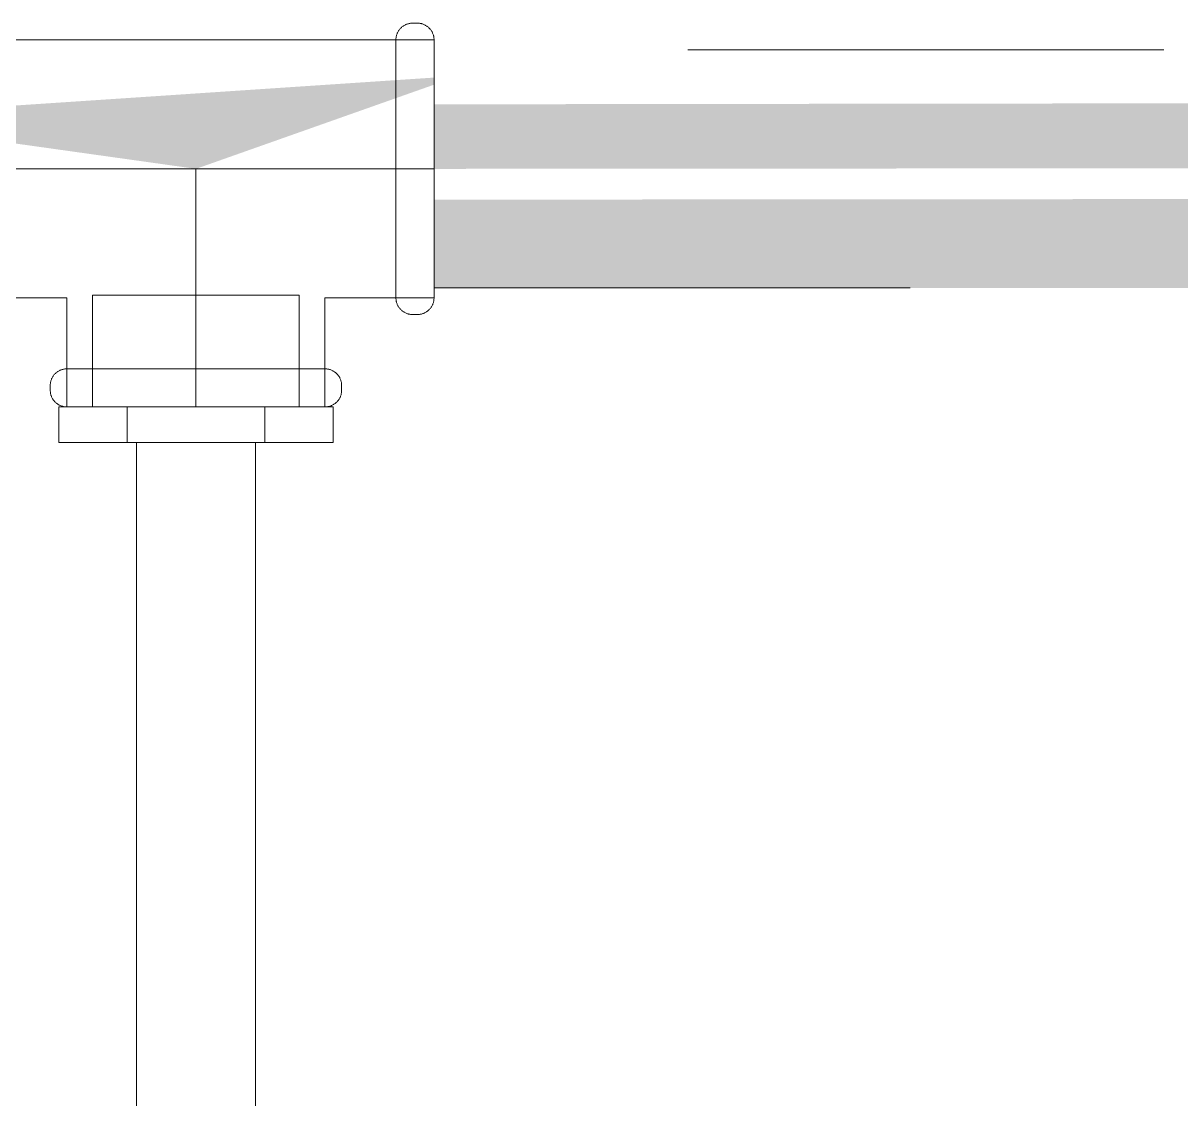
# Model space of a CAD drawing. Header units: metres. Extents: x 149 to 429, y -3 to 162.
# Drawn here: x 325.2119 to 325.455, y 117.5688 to 117.7948 of the extents above; entities that cross this region are included whole.
import ezdxf

# ---------------------------------------------------------------- set-up
doc = ezdxf.new("R2010")
doc.units = ezdxf.units.M
doc.linetypes.add('Aligning Line', pattern=[0.012, 0.006, -0.006])
doc.layers.add('P-PIPE', color=7, linetype='Continuous', lineweight=5)
doc.layers.add('P-PIPE-CNTR', color=7, linetype='Continuous', lineweight=5)

msp = doc.modelspace()

# ---------------------------------------------------------------- hatches: boundary and pattern name
at = {"layer": 'P-PIPE', "true_color": 0xc0c0c0}
for points in [[(325.29815, 117.76418), (333.65143, 117.77065), (333.65143, 117.78918), (325.29815, 117.77773), (325.29815, 117.77065)], [(329.06345, 117.73918), (333.65143, 117.74651), (333.65143, 117.76418), (325.29815, 117.75771), (325.29815, 117.73918), (326.50881, 117.73918)]]:
    msp.add_hatch(color=9, dxfattribs=at).paths.add_polyline_path(points)
at = {"layer": 'P-PIPE', "true_color": 0x7f7f7f}
msp.add_hatch(color=8, dxfattribs=at).paths.add_polyline_path([(325.24815, 117.76418), (325.29815, 117.78186), (325.29815, 117.78335), (325.19815, 117.77668), (325.20242, 117.7706), (325.24788, 117.76422)])

# ---------------------------------------------------------------- linework, layer by layer
at = {"layer": 'P-PIPE'}
for p, q in [((325.29465, 117.79478), (325.29365, 117.79478)), ((325.29815, 117.79128), (325.19815, 117.79128)), ((325.29015, 117.78611), (325.29015, 117.79128)), ((325.29015, 117.78611), (325.29015, 117.79128)), ((325.29815, 117.79036), (325.29815, 117.79128)), ((325.29815, 117.73708), (325.29815, 117.79128)), ((325.29815, 117.78611), (325.29815, 117.79128)), ((325.29015, 117.73708), (325.29015, 117.77174)), ((325.29015, 117.73708), (325.29015, 117.77174)), ((325.29815, 117.75581), (325.29815, 117.77123)), ((325.29815, 117.73708), (325.29815, 117.74226)), ((325.19815, 117.73708), (325.22105, 117.73708)), ((325.22105, 117.73708), (325.22105, 117.71418)), ((325.22645, 117.73768), (325.22645, 117.71418)), ((325.26985, 117.73768), (325.22645, 117.73768)), ((325.26985, 117.73768), (325.22645, 117.73768)), ((325.26715, 117.73768), (325.22915, 117.73768)), ((325.26715, 117.73768), (325.22915, 117.73768)), ((325.26985, 117.71418), (325.26985, 117.73768)), ((325.27525, 117.73708), (325.29815, 117.73708)), ((325.27525, 117.71418), (325.27525, 117.73708)), ((325.29815, 117.73708), (325.29815, 117.73801)), ((325.29365, 117.73358), (325.29465, 117.73358)), ((325.22105, 117.72218), (325.27525, 117.72218)), ((325.22105, 117.72218), (325.27525, 117.72218)), ((325.21755, 117.71868), (325.21755, 117.71768)), ((325.27875, 117.71768), (325.27875, 117.71868)), ((325.23367, 117.71418), (325.21933, 117.71418)), ((325.21933, 117.71418), (325.23367, 117.71418)), ((325.21933, 117.71418), (325.21933, 117.70668)), ((325.22105, 117.71418), (325.27525, 117.71418)), ((325.22105, 117.71418), (325.27525, 117.71418)), ((325.27525, 117.71418), (325.22105, 117.71418)), ((325.27525, 117.71418), (325.22105, 117.71418)), ((325.22645, 117.71418), (325.26985, 117.71418)), ((325.22645, 117.71418), (325.26985, 117.71418)), ((325.26715, 117.71418), (325.22915, 117.71418)), ((325.26715, 117.71418), (325.22915, 117.71418)), ((325.26264, 117.71418), (325.23367, 117.71418)), ((325.23367, 117.71418), (325.26264, 117.71418)), ((325.23367, 117.71418), (325.23367, 117.70668)), ((325.23367, 117.71418), (325.23367, 117.70668)), ((325.27697, 117.71418), (325.26264, 117.71418)), ((325.26264, 117.71418), (325.27697, 117.71418)), ((325.26264, 117.71418), (325.26264, 117.70668)), ((325.26264, 117.71418), (325.26264, 117.70668)), ((325.27697, 117.70668), (325.27697, 117.71418)), ((325.23367, 117.70668), (325.21933, 117.70668)), ((325.21933, 117.70668), (325.23367, 117.70668)), ((325.26264, 117.70668), (325.23367, 117.70668)), ((325.23565, 117.70668), (325.23565, 117.36628)), ((325.26065, 117.70668), (325.23565, 117.70668)), ((325.26065, 117.36628), (325.26065, 117.70668)), ((325.27697, 117.70668), (325.26264, 117.70668)), ((325.26264, 117.70668), (325.27697, 117.70668))]:
    msp.add_line(p, q, dxfattribs=at)
at = {"layer": 'P-PIPE', "linetype": 'Aligning Line', "lineweight": 15}
for p, q in [((333.65143, 117.78918), (325.29815, 117.78918)), ((325.29815, 117.78918), (325.29815, 117.78186)), ((325.29815, 117.77065), (325.29815, 117.73918)), ((325.29815, 117.73918), (333.65143, 117.73918))]:
    msp.add_line(p, q, dxfattribs=at)
at = {"layer": 'P-PIPE', "flags": 128}
for points in [[(325.29015, 117.79128), (325.29016, 117.79142), (325.29016, 117.79156), (325.29018, 117.7917), (325.2902, 117.79184), (325.29022, 117.79198), (325.29025, 117.79212), (325.29029, 117.79225), (325.29033, 117.79239), (325.29038, 117.79252), (325.29043, 117.79265), (325.29049, 117.79278), (325.29055, 117.7929), (325.29062, 117.79302), (325.29069, 117.79314), (325.29076, 117.79326), (325.29085, 117.79337), (325.29093, 117.79349), (325.29102, 117.79359), (325.29112, 117.7937), (325.29122, 117.7938), (325.29132, 117.79389), (325.29142, 117.79398), (325.29153, 117.79407), (325.29165, 117.79415), (325.29176, 117.79423), (325.29188, 117.7943), (325.292, 117.79437), (325.29213, 117.79443), (325.29226, 117.79449), (325.29239, 117.79455), (325.29252, 117.79459), (325.29265, 117.79464), (325.29278, 117.79467), (325.29292, 117.79471), (325.29306, 117.79473), (325.2932, 117.79475), (325.29334, 117.79477), (325.29348, 117.79478), (325.29362, 117.79478), (325.29365, 117.79478)], [(325.29465, 117.79478), (325.29479, 117.79478), (325.29493, 117.79477), (325.29507, 117.79476), (325.29521, 117.79474), (325.29535, 117.79471), (325.29549, 117.79468), (325.29562, 117.79465), (325.29575, 117.79461), (325.29589, 117.79456), (325.29602, 117.79451), (325.29614, 117.79445), (325.29627, 117.79439), (325.29639, 117.79432), (325.29651, 117.79425), (325.29663, 117.79417), (325.29674, 117.79409), (325.29685, 117.79401), (325.29696, 117.79392), (325.29706, 117.79382), (325.29716, 117.79372), (325.29726, 117.79362), (325.29735, 117.79351), (325.29744, 117.7934), (325.29752, 117.79329), (325.2976, 117.79318), (325.29767, 117.79306), (325.29774, 117.79293), (325.2978, 117.79281), (325.29786, 117.79268), (325.29792, 117.79255), (325.29796, 117.79242), (325.29801, 117.79229), (325.29804, 117.79215), (325.29808, 117.79202), (325.2981, 117.79188), (325.29812, 117.79174), (325.29814, 117.7916), (325.29815, 117.79146), (325.29815, 117.79132), (325.29815, 117.79128)], [(325.29015, 117.78342), (325.29015, 117.78417), (325.29015, 117.78488), (325.29015, 117.78557), (325.29015, 117.78622), (325.29015, 117.78683), (325.29015, 117.78741), (325.29015, 117.78795), (325.29015, 117.78845), (325.29015, 117.78891), (325.29015, 117.78934), (325.29015, 117.78972), (325.29015, 117.79006), (325.29015, 117.79036), (325.29015, 117.79062), (325.29015, 117.79084), (325.29015, 117.79101), (325.29015, 117.79114), (325.29015, 117.79123), (325.29015, 117.79128)], [(325.29015, 117.79126), (325.29015, 117.7912), (325.29015, 117.79109), (325.29015, 117.79094), (325.29015, 117.79074), (325.29015, 117.79051), (325.29015, 117.79023), (325.29015, 117.78991), (325.29015, 117.78955), (325.29015, 117.78915), (325.29015, 117.7887), (325.29015, 117.78822), (325.29015, 117.7877), (325.29015, 117.78714), (325.29015, 117.78655), (325.29015, 117.78592), (325.29015, 117.78526), (325.29015, 117.78456), (325.29015, 117.78383), (325.29015, 117.78307), (325.29015, 117.78227), (325.29015, 117.78145), (325.29015, 117.7806), (325.29015, 117.77973), (325.29015, 117.77883), (325.29015, 117.7779), (325.29015, 117.77696), (325.29015, 117.77599), (325.29015, 117.77501), (325.29015, 117.774), (325.29015, 117.77299), (325.29015, 117.77195), (325.29015, 117.77091), (325.29015, 117.76985), (325.29015, 117.76879), (325.29015, 117.76772), (325.29015, 117.76664), (325.29015, 117.76556), (325.29015, 117.76448), (325.29015, 117.76339), (325.29015, 117.76231), (325.29015, 117.76123), (325.29015, 117.76016), (325.29015, 117.75909), (325.29015, 117.75803), (325.29015, 117.75698), (325.29015, 117.75594), (325.29015, 117.75491), (325.29015, 117.7539), (325.29015, 117.75291), (325.29015, 117.75193), (325.29015, 117.75097), (325.29015, 117.75004), (325.29015, 117.74912), (325.29015, 117.74824), (325.29015, 117.74737), (325.29015, 117.74654), (325.29015, 117.74573), (325.29015, 117.74495), (325.29015, 117.7442), (325.29015, 117.74348), (325.29015, 117.7428), (325.29015, 117.74215), (325.29015, 117.74154), (325.29015, 117.74096), (325.29015, 117.74042), (325.29015, 117.73992), (325.29015, 117.73946), (325.29015, 117.73903), (325.29015, 117.73865), (325.29015, 117.73831), (325.29015, 117.73801), (325.29015, 117.73775), (325.29015, 117.73753), (325.29015, 117.73736), (325.29015, 117.73722), (325.29015, 117.73714), (325.29015, 117.73709)], [(325.29815, 117.73711), (325.29815, 117.73717), (325.29815, 117.73728), (325.29815, 117.73743), (325.29815, 117.73762), (325.29815, 117.73786), (325.29815, 117.73814), (325.29815, 117.73846), (325.29815, 117.73882), (325.29815, 117.73922), (325.29815, 117.73967), (325.29815, 117.74015), (325.29815, 117.74067), (325.29815, 117.74122), (325.29815, 117.74182), (325.29815, 117.74245), (325.29815, 117.74311), (325.29815, 117.74381), (325.29815, 117.74454), (325.29815, 117.7453), (325.29815, 117.7461), (325.29815, 117.74692), (325.29815, 117.74777), (325.29815, 117.74864), (325.29815, 117.74954), (325.29815, 117.75047), (325.29815, 117.75141), (325.29815, 117.75238), (325.29815, 117.75336), (325.29815, 117.75436), (325.29815, 117.75538), (325.29815, 117.75641), (325.29815, 117.75746), (325.29815, 117.75851), (325.29815, 117.75958), (325.29815, 117.76065), (325.29815, 117.76173), (325.29815, 117.76281), (325.29815, 117.76389), (325.29815, 117.76498), (325.29815, 117.76606), (325.29815, 117.76714), (325.29815, 117.76821), (325.29815, 117.76928), (325.29815, 117.77034), (325.29815, 117.77139), (325.29815, 117.77243), (325.29815, 117.77346), (325.29815, 117.77447), (325.29815, 117.77546), (325.29815, 117.77644), (325.29815, 117.7774), (325.29815, 117.77833), (325.29815, 117.77924), (325.29815, 117.78013), (325.29815, 117.781), (325.29815, 117.78183), (325.29815, 117.78264), (325.29815, 117.78342), (325.29815, 117.78417), (325.29815, 117.78488), (325.29815, 117.78557), (325.29815, 117.78622), (325.29815, 117.78683), (325.29815, 117.78741), (325.29815, 117.78795), (325.29815, 117.78845), (325.29815, 117.78891), (325.29815, 117.78934), (325.29815, 117.78972), (325.29815, 117.79006), (325.29815, 117.79036), (325.29815, 117.79062), (325.29815, 117.79084), (325.29815, 117.79101), (325.29815, 117.79114), (325.29815, 117.79123), (325.29815, 117.79128)], [(325.29815, 117.79126), (325.29815, 117.7912), (325.29815, 117.79109), (325.29815, 117.79094), (325.29815, 117.79074), (325.29815, 117.79051), (325.29815, 117.79023), (325.29815, 117.78991), (325.29815, 117.78955), (325.29815, 117.78915), (325.29815, 117.7887), (325.29815, 117.78822)], [(325.29015, 117.73711), (325.29015, 117.73717), (325.29015, 117.73728), (325.29015, 117.73743), (325.29015, 117.73762), (325.29015, 117.73786), (325.29015, 117.73814), (325.29015, 117.73846), (325.29015, 117.73882), (325.29015, 117.73922), (325.29015, 117.73967), (325.29015, 117.74015), (325.29015, 117.74067), (325.29015, 117.74122), (325.29015, 117.74182), (325.29015, 117.74245), (325.29015, 117.74311), (325.29015, 117.74381), (325.29015, 117.74454), (325.29015, 117.7453), (325.29015, 117.7461), (325.29015, 117.74692), (325.29015, 117.74777), (325.29015, 117.74864), (325.29015, 117.74954), (325.29015, 117.75047), (325.29015, 117.75141), (325.29015, 117.75238), (325.29015, 117.75336), (325.29015, 117.75436), (325.29015, 117.75538), (325.29015, 117.75641), (325.29015, 117.75746), (325.29015, 117.75851), (325.29015, 117.75958), (325.29015, 117.76065), (325.29015, 117.76173), (325.29015, 117.76281), (325.29015, 117.76389), (325.29015, 117.76498), (325.29015, 117.76606), (325.29015, 117.76714)], [(325.29815, 117.74042), (325.29815, 117.73992), (325.29815, 117.73946), (325.29815, 117.73903), (325.29815, 117.73865), (325.29815, 117.73831), (325.29815, 117.73801), (325.29815, 117.73775), (325.29815, 117.73753), (325.29815, 117.73736), (325.29815, 117.73722), (325.29815, 117.73714), (325.29815, 117.73709)], [(325.29365, 117.73358), (325.29351, 117.73359), (325.29337, 117.7336), (325.29323, 117.73361), (325.2931, 117.73363), (325.29296, 117.73365), (325.29282, 117.73368), (325.29269, 117.73372), (325.29255, 117.73376), (325.29242, 117.73381), (325.29229, 117.73386), (325.29216, 117.73392), (325.29204, 117.73398), (325.29191, 117.73405), (325.29179, 117.73412), (325.29168, 117.7342), (325.29156, 117.73428), (325.29145, 117.73436), (325.29135, 117.73445), (325.29124, 117.73455), (325.29114, 117.73465), (325.29105, 117.73475), (325.29096, 117.73485), (325.29087, 117.73496), (325.29079, 117.73508), (325.29071, 117.73519), (325.29064, 117.73531), (325.29057, 117.73543), (325.2905, 117.73556), (325.29044, 117.73569), (325.29039, 117.73582), (325.29034, 117.73595), (325.2903, 117.73608), (325.29026, 117.73622), (325.29023, 117.73635), (325.2902, 117.73649), (325.29018, 117.73663), (325.29017, 117.73677), (325.29016, 117.73691), (325.29015, 117.73705), (325.29015, 117.73708)], [(325.29815, 117.73708), (325.29815, 117.73694), (325.29814, 117.7368), (325.29813, 117.73667), (325.29811, 117.73653), (325.29808, 117.73639), (325.29805, 117.73625), (325.29802, 117.73612), (325.29798, 117.73598), (325.29793, 117.73585), (325.29788, 117.73572), (325.29782, 117.73559), (325.29776, 117.73547), (325.29769, 117.73535), (325.29762, 117.73523), (325.29754, 117.73511), (325.29746, 117.73499), (325.29738, 117.73488), (325.29728, 117.73478), (325.29719, 117.73467), (325.29709, 117.73457), (325.29699, 117.73448), (325.29688, 117.73439), (325.29677, 117.7343), (325.29666, 117.73422), (325.29654, 117.73414), (325.29643, 117.73407), (325.2963, 117.734), (325.29618, 117.73393), (325.29605, 117.73388), (325.29592, 117.73382), (325.29579, 117.73377), (325.29566, 117.73373), (325.29552, 117.73369), (325.29539, 117.73366), (325.29525, 117.73364), (325.29511, 117.73361), (325.29497, 117.7336), (325.29483, 117.73359), (325.29469, 117.73358), (325.29465, 117.73358)], [(325.21755, 117.71868), (325.21756, 117.71882), (325.21756, 117.71896), (325.21758, 117.7191), (325.2176, 117.71924), (325.21762, 117.71938), (325.21765, 117.71952), (325.21769, 117.71965), (325.21773, 117.71979), (325.21778, 117.71992), (325.21783, 117.72005), (325.21789, 117.72018), (325.21795, 117.7203), (325.21802, 117.72042), (325.21809, 117.72054), (325.21816, 117.72066), (325.21825, 117.72077), (325.21833, 117.72089), (325.21842, 117.72099), (325.21852, 117.7211), (325.21862, 117.7212), (325.21872, 117.72129), (325.21882, 117.72138), (325.21893, 117.72147), (325.21905, 117.72155), (325.21916, 117.72163), (325.21928, 117.7217), (325.2194, 117.72177), (325.21953, 117.72183), (325.21966, 117.72189), (325.21979, 117.72195), (325.21992, 117.72199), (325.22005, 117.72204), (325.22018, 117.72207), (325.22032, 117.72211), (325.22046, 117.72213), (325.2206, 117.72215), (325.22074, 117.72217), (325.22088, 117.72218), (325.22102, 117.72218), (325.22105, 117.72218)], [(325.27523, 117.72218), (325.27517, 117.72218), (325.27506, 117.72218), (325.27491, 117.72218), (325.27471, 117.72218), (325.27448, 117.72218), (325.2742, 117.72218), (325.27388, 117.72218), (325.27352, 117.72218), (325.27311, 117.72218), (325.27267, 117.72218), (325.27219, 117.72218), (325.27167, 117.72218), (325.27111, 117.72218), (325.27052, 117.72218), (325.26989, 117.72218), (325.26923, 117.72218), (325.26853, 117.72218), (325.2678, 117.72218), (325.26703, 117.72218), (325.26624, 117.72218), (325.26542, 117.72218), (325.26457, 117.72218), (325.2637, 117.72218), (325.2628, 117.72218), (325.26187, 117.72218), (325.26093, 117.72218), (325.25996, 117.72218), (325.25898, 117.72218), (325.25797, 117.72218), (325.25696, 117.72218), (325.25592, 117.72218), (325.25488, 117.72218), (325.25382, 117.72218), (325.25276, 117.72218), (325.25169, 117.72218), (325.25061, 117.72218), (325.24953, 117.72218), (325.24845, 117.72218), (325.24736, 117.72218), (325.24628, 117.72218), (325.2452, 117.72218), (325.24413, 117.72218), (325.24306, 117.72218), (325.242, 117.72218), (325.24095, 117.72218), (325.23991, 117.72218), (325.23888, 117.72218), (325.23787, 117.72218), (325.23688, 117.72218), (325.2359, 117.72218), (325.23494, 117.72218), (325.23401, 117.72218), (325.23309, 117.72218), (325.23221, 117.72218), (325.23134, 117.72218), (325.23051, 117.72218), (325.2297, 117.72218), (325.22892, 117.72218), (325.22817, 117.72218), (325.22745, 117.72218), (325.22677, 117.72218), (325.22612, 117.72218), (325.22551, 117.72218), (325.22493, 117.72218), (325.22439, 117.72218), (325.22389, 117.72218), (325.22343, 117.72218), (325.223, 117.72218), (325.22262, 117.72218), (325.22228, 117.72218), (325.22198, 117.72218), (325.22172, 117.72218), (325.2215, 117.72218), (325.22132, 117.72218), (325.22119, 117.72218), (325.2211, 117.72218), (325.22106, 117.72218)], [(325.22108, 117.72218), (325.22114, 117.72218), (325.22125, 117.72218), (325.2214, 117.72218), (325.22159, 117.72218), (325.22183, 117.72218), (325.22211, 117.72218), (325.22243, 117.72218), (325.22279, 117.72218), (325.22319, 117.72218), (325.22363, 117.72218), (325.22412, 117.72218), (325.22464, 117.72218), (325.22519, 117.72218), (325.22579, 117.72218), (325.22642, 117.72218), (325.22708, 117.72218), (325.22778, 117.72218), (325.22851, 117.72218), (325.22927, 117.72218), (325.23007, 117.72218), (325.23089, 117.72218), (325.23174, 117.72218), (325.23261, 117.72218), (325.23351, 117.72218), (325.23443, 117.72218), (325.23538, 117.72218), (325.23635, 117.72218), (325.23733, 117.72218), (325.23833, 117.72218), (325.23935, 117.72218), (325.24038, 117.72218), (325.24143, 117.72218), (325.24248, 117.72218), (325.24355, 117.72218), (325.24462, 117.72218), (325.2457, 117.72218), (325.24678, 117.72218), (325.24786, 117.72218), (325.24894, 117.72218), (325.25003, 117.72218), (325.25111, 117.72218), (325.25218, 117.72218), (325.25325, 117.72218), (325.25431, 117.72218), (325.25536, 117.72218), (325.2564, 117.72218), (325.25743, 117.72218), (325.25844, 117.72218), (325.25943, 117.72218), (325.26041, 117.72218), (325.26136, 117.72218), (325.2623, 117.72218), (325.26321, 117.72218), (325.2641, 117.72218), (325.26497, 117.72218), (325.2658, 117.72218), (325.26661, 117.72218), (325.26739, 117.72218), (325.26814, 117.72218), (325.26885, 117.72218), (325.26954, 117.72218), (325.27018, 117.72218), (325.2708, 117.72218), (325.27138, 117.72218), (325.27192, 117.72218), (325.27242, 117.72218), (325.27288, 117.72218), (325.2733, 117.72218), (325.27369, 117.72218), (325.27403, 117.72218), (325.27433, 117.72218), (325.27459, 117.72218), (325.27481, 117.72218), (325.27498, 117.72218), (325.27511, 117.72218), (325.2752, 117.72218), (325.27525, 117.72218)], [(325.27525, 117.72218), (325.27539, 117.72218), (325.27553, 117.72217), (325.27567, 117.72216), (325.27581, 117.72214), (325.27595, 117.72211), (325.27609, 117.72208), (325.27622, 117.72205), (325.27635, 117.72201), (325.27649, 117.72196), (325.27662, 117.72191), (325.27674, 117.72185), (325.27687, 117.72179), (325.27699, 117.72172), (325.27711, 117.72165), (325.27723, 117.72157), (325.27734, 117.72149), (325.27745, 117.72141), (325.27756, 117.72132), (325.27766, 117.72122), (325.27776, 117.72112), (325.27786, 117.72102), (325.27795, 117.72091), (325.27804, 117.7208), (325.27812, 117.72069), (325.2782, 117.72058), (325.27827, 117.72046), (325.27834, 117.72033), (325.2784, 117.72021), (325.27846, 117.72008), (325.27852, 117.71995), (325.27856, 117.71982), (325.27861, 117.71969), (325.27864, 117.71955), (325.27868, 117.71942), (325.2787, 117.71928), (325.27872, 117.71914), (325.27874, 117.719), (325.27875, 117.71886), (325.27875, 117.71872), (325.27875, 117.71868)], [(325.22105, 117.71418), (325.22091, 117.71419), (325.22077, 117.7142), (325.22063, 117.71421), (325.2205, 117.71423), (325.22036, 117.71425), (325.22022, 117.71428), (325.22009, 117.71432), (325.21995, 117.71436), (325.21982, 117.71441), (325.21969, 117.71446), (325.21956, 117.71452), (325.21944, 117.71458), (325.21931, 117.71465), (325.21919, 117.71472), (325.21908, 117.7148), (325.21896, 117.71488), (325.21885, 117.71496), (325.21875, 117.71505), (325.21864, 117.71515), (325.21854, 117.71525), (325.21845, 117.71535), (325.21836, 117.71545), (325.21827, 117.71556), (325.21819, 117.71568), (325.21811, 117.71579), (325.21804, 117.71591), (325.21797, 117.71603), (325.2179, 117.71616), (325.21784, 117.71629), (325.21779, 117.71642), (325.21774, 117.71655), (325.2177, 117.71668), (325.21766, 117.71682), (325.21763, 117.71695), (325.2176, 117.71709), (325.21758, 117.71723), (325.21757, 117.71737), (325.21756, 117.71751), (325.21755, 117.71765), (325.21755, 117.71768)], [(325.27875, 117.71768), (325.27875, 117.71754), (325.27874, 117.7174), (325.27873, 117.71727), (325.27871, 117.71713), (325.27868, 117.71699), (325.27865, 117.71685), (325.27862, 117.71672), (325.27858, 117.71658), (325.27853, 117.71645), (325.27848, 117.71632), (325.27842, 117.71619), (325.27836, 117.71607), (325.27829, 117.71595), (325.27822, 117.71583), (325.27814, 117.71571), (325.27806, 117.71559), (325.27798, 117.71548), (325.27788, 117.71538), (325.27779, 117.71527), (325.27769, 117.71517), (325.27759, 117.71508), (325.27748, 117.71499), (325.27737, 117.7149), (325.27726, 117.71482), (325.27714, 117.71474), (325.27703, 117.71467), (325.2769, 117.7146), (325.27678, 117.71453), (325.27665, 117.71448), (325.27652, 117.71442), (325.27639, 117.71437), (325.27626, 117.71433), (325.27612, 117.71429), (325.27599, 117.71426), (325.27585, 117.71424), (325.27571, 117.71421), (325.27557, 117.7142), (325.27543, 117.71419), (325.27529, 117.71418), (325.27525, 117.71418)], [(325.27523, 117.71418), (325.27517, 117.71418), (325.27506, 117.71418), (325.27491, 117.71418), (325.27471, 117.71418), (325.27448, 117.71418), (325.2742, 117.71418), (325.27388, 117.71418), (325.27352, 117.71418), (325.27311, 117.71418), (325.27267, 117.71418), (325.27219, 117.71418), (325.27167, 117.71418), (325.27111, 117.71418), (325.27052, 117.71418), (325.26989, 117.71418), (325.26923, 117.71418), (325.26853, 117.71418), (325.2678, 117.71418), (325.26703, 117.71418), (325.26624, 117.71418), (325.26542, 117.71418), (325.26457, 117.71418), (325.2637, 117.71418), (325.2628, 117.71418), (325.26187, 117.71418), (325.26093, 117.71418), (325.25996, 117.71418), (325.25898, 117.71418), (325.25797, 117.71418), (325.25696, 117.71418), (325.25592, 117.71418), (325.25488, 117.71418), (325.25382, 117.71418), (325.25276, 117.71418), (325.25169, 117.71418), (325.25061, 117.71418), (325.24953, 117.71418), (325.24845, 117.71418), (325.24736, 117.71418), (325.24628, 117.71418), (325.2452, 117.71418), (325.24413, 117.71418), (325.24306, 117.71418), (325.242, 117.71418), (325.24095, 117.71418), (325.23991, 117.71418), (325.23888, 117.71418), (325.23787, 117.71418), (325.23688, 117.71418), (325.2359, 117.71418), (325.23494, 117.71418), (325.23401, 117.71418), (325.23309, 117.71418), (325.23221, 117.71418), (325.23134, 117.71418), (325.23051, 117.71418), (325.2297, 117.71418), (325.22892, 117.71418), (325.22817, 117.71418), (325.22745, 117.71418), (325.22677, 117.71418), (325.22612, 117.71418), (325.22551, 117.71418), (325.22493, 117.71418), (325.22439, 117.71418), (325.22389, 117.71418), (325.22343, 117.71418), (325.223, 117.71418), (325.22262, 117.71418), (325.22228, 117.71418), (325.22198, 117.71418), (325.22172, 117.71418), (325.2215, 117.71418), (325.22132, 117.71418), (325.22119, 117.71418), (325.2211, 117.71418), (325.22106, 117.71418)], [(325.22108, 117.71418), (325.22114, 117.71418), (325.22125, 117.71418), (325.2214, 117.71418), (325.22159, 117.71418), (325.22183, 117.71418), (325.22211, 117.71418), (325.22243, 117.71418), (325.22279, 117.71418), (325.22319, 117.71418), (325.22363, 117.71418), (325.22412, 117.71418), (325.22464, 117.71418), (325.22519, 117.71418), (325.22579, 117.71418), (325.22642, 117.71418), (325.22708, 117.71418), (325.22778, 117.71418), (325.22851, 117.71418), (325.22927, 117.71418), (325.23007, 117.71418), (325.23089, 117.71418), (325.23174, 117.71418), (325.23261, 117.71418), (325.23351, 117.71418), (325.23443, 117.71418), (325.23538, 117.71418), (325.23635, 117.71418), (325.23733, 117.71418), (325.23833, 117.71418), (325.23935, 117.71418), (325.24038, 117.71418), (325.24143, 117.71418), (325.24248, 117.71418), (325.24355, 117.71418), (325.24462, 117.71418), (325.2457, 117.71418), (325.24678, 117.71418), (325.24786, 117.71418), (325.24894, 117.71418), (325.25003, 117.71418), (325.25111, 117.71418), (325.25218, 117.71418), (325.25325, 117.71418), (325.25431, 117.71418), (325.25536, 117.71418), (325.2564, 117.71418), (325.25743, 117.71418), (325.25844, 117.71418), (325.25943, 117.71418), (325.26041, 117.71418), (325.26136, 117.71418), (325.2623, 117.71418), (325.26321, 117.71418), (325.2641, 117.71418), (325.26497, 117.71418), (325.2658, 117.71418), (325.26661, 117.71418), (325.26739, 117.71418), (325.26814, 117.71418), (325.26885, 117.71418), (325.26954, 117.71418), (325.27018, 117.71418), (325.2708, 117.71418), (325.27138, 117.71418), (325.27192, 117.71418), (325.27242, 117.71418), (325.27288, 117.71418), (325.2733, 117.71418), (325.27369, 117.71418), (325.27403, 117.71418), (325.27433, 117.71418), (325.27459, 117.71418), (325.27481, 117.71418), (325.27498, 117.71418), (325.27511, 117.71418), (325.2752, 117.71418), (325.27525, 117.71418)]]:
    msp.add_lwpolyline(points, dxfattribs=at)
at = {"layer": 'P-PIPE-CNTR'}
for p, q in [((325.19815, 117.76418), (325.29815, 117.76418)), ((325.24815, 117.71418), (325.24815, 117.76418))]:
    msp.add_line(p, q, dxfattribs=at)

doc.saveas('drawing.dxf')
